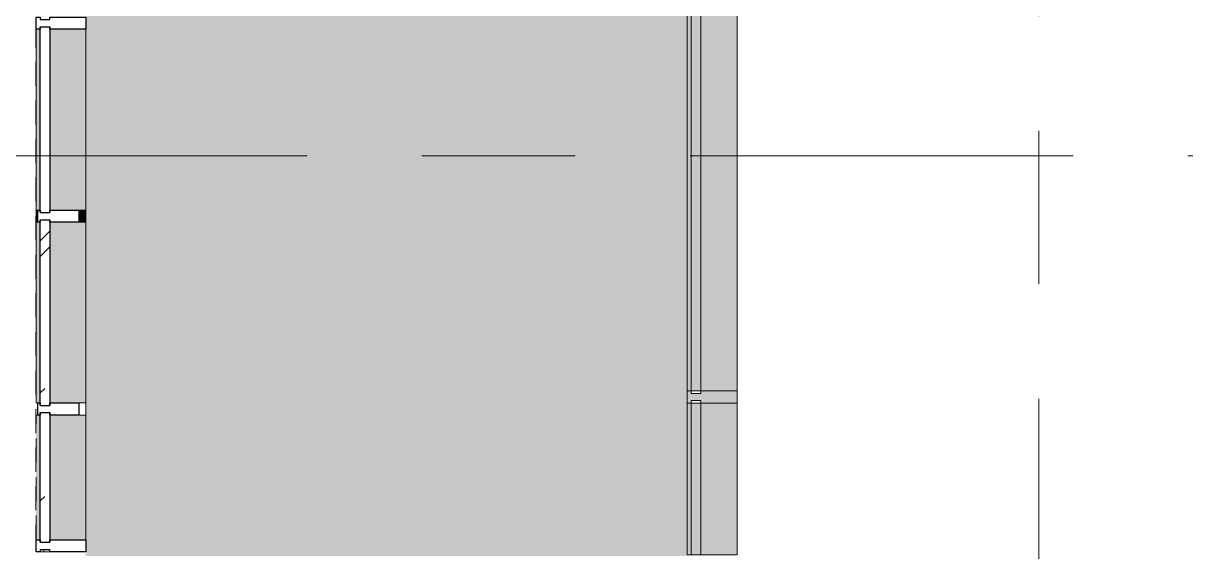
# Model space of a CAD drawing. Header units: millimetres. Extents: x -4196 to 190310, y -8553 to 29000.
# Drawn here: x 3801 to 8620, y 15358 to 17550 of the extents above; entities that cross this region are included whole.
import ezdxf

# ---------------------------------------------------------------- set-up
doc = ezdxf.new("R2010")
doc.units = ezdxf.units.MM
doc.linetypes.add('200_ШТРИХ__ш1_п0_6_', pattern=[160, 100, -60])
doc.linetypes.add('Осевая', pattern=[3175, 635, -476.25, 1587.5, -476.25])
for name, color, linetype, lineweight in [('A-CLNG', 7, 'Continuous', 9), ('A-CLNG-PATT', 7, 'Continuous', 9), ('A-DETL-MBND', 7, '200_ШТРИХ__ш1_п0_6_', 9), ('A-GLAZ-CURT', 7, 'Continuous', 9), ('A-GLAZ-CURT-1', 7, 'Continuous', 25), ('A-GLAZ-CWMG', 7, 'Continuous', 9), ('A-GLAZ-CWMG-1', 7, 'Continuous', 25), ('Оси-2', 7, 'Осевая', 9)]:
    doc.layers.add(name, color=color, linetype=linetype, lineweight=lineweight)

# ---------------------------------------------------------------- blocks, each defined once
blk = doc.blocks.new('Системная панель - Стекло - 40мм-23998915-План потолков с обозначением видов отделки и геометрии 1 этажа в осях 1-12')
at = {"layer": 'A-GLAZ-CURT'}
h = blk.add_hatch(dxfattribs=at)
h.set_pattern_fill('FP_17', color=256, style=0, pattern_type=2)
h.set_pattern_definition([(135, (15566.62, -3971.1), (-282.843, -282.843), [200, -600]), (135, (15666.62, -4171.1), (-282.843, -282.843), [600, -200]), (135, (15766.62, -3771.1), (-282.843, -282.843), [200, -600])])
h.paths.add_polyline_path([(268.5, 0), (268.5, 40), (-268.5, 38.9), (-268.5, 0), (68.2, 0)])
at = {"layer": 'A-GLAZ-CURT-1'}
for p, q in [((-268.5, 40), (268.5, 40)), ((-268.5, 0), (-268.5, 40)), ((268.5, 0), (-268.5, 0)), ((268.5, 0), (268.5, 40))]:
    blk.add_line(p, q, dxfattribs=at)
blk = doc.blocks.new('Прямоугольный импост - Импост структурный с накладкой - 190мм-23998917-План потолков с обозначением видов отделки и геометрии 1 этажа в осях 1-12')
at = {"layer": 'A-GLAZ-CWMG-1'}
for p, q in [((0, 17), (-50, 17)), ((-50, 17), (-50, 0)), ((-50, 0), (-40, 0)), ((-40, 0), (-40, -40)), ((-10, 0), (0, 0)), ((-10, 0), (-10, -40)), ((0, 0), (0, 17)), ((-40, -40), (-50, -40)), ((-50, -40), (-50, -190)), ((0, -40), (-10, -40)), ((0, -190), (0, -40)), ((-50, -190), (0, -190))]:
    blk.add_line(p, q, dxfattribs=at)
blk = doc.blocks.new('Прямоугольный импост - Импост структурный с накладкой - 190мм-23190188-План потолков с обозначением видов отделки и геометрии 1 этажа в осях 1-12')
at = {"layer": 'A-DETL-MBND'}
for points in [[(3861.1, 15408.1), (3871.1, 15408.1), (3871.1, 15925.1), (3854.1, 15925.1), (3854.1, 15408.1)], [(3918.6, 15408.1), (4060, 15408.1), (4060, 15925.1), (3911.1, 15925.1), (3911.1, 15408.1)]]:
    blk.add_hatch(color=256, dxfattribs=at).paths.add_polyline_path(points)
for p, q in [((3854.1, 15925.1), (3861.1, 15925.1)), ((3854.1, 15408.1), (3854.1, 15925.1)), ((4031.1, 15925.1), (4060, 15925.1))]:
    blk.add_line(p, q, dxfattribs=at)
blk = doc.blocks.new('Прямоугольный импост - Импост структурный с накладкой - 190мм-32473987-План потолков с обозначением видов отделки и геометрии 1 этажа в осях 1-12')
at = {"layer": 'A-GLAZ-CWMG'}
for points in [[(6553, 15345), (6570, 15345), (6570, 15975), (6553, 15975), (6553, 15598.4)], [(6570, 15345), (6610, 15345), (6610, 15975), (6570, 15975), (6570, 15598.4)], [(6610, 15345), (6760, 15345), (6760, 15975), (6610, 15975), (6610, 15598.4)]]:
    blk.add_hatch(color=256, dxfattribs=at).paths.add_polyline_path(points)
for p, q in [((6553, 15975), (6570, 15975)), ((6553, 15975), (6553, 15345)), ((6570, 15975), (6610, 15975)), ((6570, 15975), (6570, 15345)), ((6610, 15975), (6760, 15975)), ((6610, 15975), (6610, 15345)), ((6760, 15975), (6760, 15345)), ((6570, 15345), (6553, 15345)), ((6610, 15345), (6570, 15345)), ((6760, 15345), (6610, 15345))]:
    blk.add_line(p, q, dxfattribs=at)
blk = doc.blocks.new('Прямоугольный импост - Импост структурный с накладкой - 190мм-32257697-План потолков с обозначением видов отделки и геометрии 1 этажа в осях 1-12')
at = {"layer": 'A-GLAZ-CWMG'}
for points in [[(6553, 19025), (6570, 19025), (6570, 20725), (6553, 20725), (6553, 19928.8)], [(6570, 19025), (6610, 19025), (6610, 20725), (6570, 20725), (6570, 19928.8)], [(6610, 19025), (6760, 19025), (6760, 20725), (6610, 20725), (6610, 19928.8)]]:
    blk.add_hatch(color=256, dxfattribs=at).paths.add_polyline_path(points)
for p, q in [((6553, 20725), (6570, 20725)), ((6553, 20725), (6553, 19025)), ((6570, 20725), (6610, 20725)), ((6570, 20725), (6570, 19025)), ((6610, 20725), (6760, 20725)), ((6610, 20725), (6610, 19025)), ((6760, 20725), (6760, 19025)), ((6570, 19025), (6553, 19025)), ((6610, 19025), (6570, 19025)), ((6760, 19025), (6610, 19025))]:
    blk.add_line(p, q, dxfattribs=at)
blk = doc.blocks.new('Прямоугольный импост - Импост структурный с накладкой - 190мм-32540737-План потолков с обозначением видов отделки и геометрии 1 этажа в осях 1-12')
at = {"layer": 'A-GLAZ-CWMG'}
blk.add_hatch(color=256, dxfattribs=at).paths.add_polyline_path([(25, -40), (25, -190), (-25, -190), (-25, -40), (-15, -40), (-15, 0), (-25, 0), (-25, 17), (25, 17), (25, 0), (15, 0), (15, -40)])
for p, q in [((-25, 0), (-25, 17)), ((-25, 17), (25, 17)), ((-15, 0), (-25, 0)), ((-15, -40), (-15, 0)), ((15, 0), (15, -40)), ((25, 0), (15, 0)), ((25, 17), (25, 0)), ((-25, -190), (-25, -40)), ((-25, -40), (-15, -40)), ((15, -40), (25, -40)), ((25, -40), (25, -190)), ((25, -190), (-25, -190))]:
    blk.add_line(p, q, dxfattribs=at)
blk = doc.blocks.new('Системная панель - Стекло - 40мм-V36-План потолков с обозначением видов отделки и геометрии 1 этажа в осях 1-12')
at = {"layer": 'A-GLAZ-CURT'}
h = blk.add_hatch(dxfattribs=at)
h.set_pattern_fill('FP_49', color=256, style=0, pattern_type=2)
h.set_pattern_definition([(135, (16250.12, -3971.1), (-282.843, -282.843), [200, -600]), (135, (16350.12, -4171.1), (-282.843, -282.843), [600, -200]), (135, (16450.12, -3771.1), (-282.843, -282.843), [200, -600])])
h.paths.add_polyline_path([(385, 15), (385, 40), (-385, 38.9), (-385, 0), (385, 0)])
at = {"layer": 'A-GLAZ-CURT-1'}
for p, q in [((-385, 40), (385, 40)), ((-385, 0), (-385, 40)), ((385, 0), (-385, 0)), ((385, 0), (385, 40))]:
    blk.add_line(p, q, dxfattribs=at)
blk = doc.blocks.new('Прямоугольный импост - Импост структурный с накладкой - 190мм-23190275-План потолков с обозначением видов отделки и геометрии 1 этажа в осях 1-12')
at = {"layer": 'A-DETL-MBND'}
for points in [[(3861.1, 16725.1), (3861.1, 16750.1), (3854.1, 16750.1), (3854.1, 16725.1)], [(4060, 16725.1), (4060, 16750.1), (4031.1, 16750.1), (4031.1, 16725.1)]]:
    blk.add_hatch(color=256, dxfattribs=at).paths.add_polyline_path(points)
blk.add_line((3854.1, 16725.1), (3854.1, 16750.1), dxfattribs=at)
blk = doc.blocks.new('Прямоугольный импост - Импост структурный с накладкой - 190мм-23186008-План потолков с обозначением видов отделки и геометрии 1 этажа в осях 1-12')
at = {"layer": 'A-GLAZ-CWMG'}
for points in [[(3871.1, 15975.1), (3871.1, 16725.1), (3854.1, 16725.1), (3854.1, 15975.1), (3861.1, 15975.1)], [(4006.1, 15975.1), (4060, 15975.1), (4060, 16725.1), (3911.1, 16725.1), (3911.1, 15975.1)]]:
    blk.add_hatch(color=256, dxfattribs=at).paths.add_polyline_path(points)
for p, q in [((3854.1, 16725.1), (3861.1, 16725.1)), ((3854.1, 16725.1), (3854.1, 15975.1)), ((4031.1, 16725.1), (4060, 16725.1)), ((3861.1, 15975.1), (3854.1, 15975.1)), ((4060, 15975.1), (4031.1, 15975.1))]:
    blk.add_line(p, q, dxfattribs=at)
blk = doc.blocks.new('Прямоугольный импост - Импост структурный с накладкой - 170мм-23186685-План потолков с обозначением видов отделки и геометрии 1 этажа в осях 1-12')
at = {"layer": 'A-DETL-MBND'}
for p, q in [((3853, 27150.1), (3853, 15358.1)), ((3886.1, 15358.1), (3871.1, 15358.1)), ((3886.1, 15358.1), (3886.1, 15368.1)), ((3911.1, 15358.1), (3886.1, 15358.1))]:
    blk.add_line(p, q, dxfattribs=at)
blk = doc.blocks.new('Прямоугольный импост - Импост структурный с накладкой - 170мм-23186686-План потолков с обозначением видов отделки и геометрии 1 этажа в осях 1-12')
at = {"layer": 'A-DETL-MBND'}
blk.add_line((3886.1, 15358.1), (3871.1, 15358.1), dxfattribs=at)
blk = doc.blocks.new('Прямоугольный импост - Импост структурный с накладкой - 170мм-23998906-План потолков с обозначением видов отделки и геометрии 1 этажа в осях 1-12')
at = {"layer": 'A-GLAZ-CWMG-1'}
for p, q in [((25, 10), (-25, 10)), ((-25, 10), (-25, 0)), ((-25, 0), (-15, 0)), ((-15, 0), (-15, -40)), ((15, 0), (25, 0)), ((15, 0), (15, -40)), ((25, 0), (25, 10)), ((-15, -40), (-25, -40)), ((-25, -40), (-25, -160)), ((25, -40), (15, -40)), ((25, -160), (25, -40)), ((-25, -160), (25, -160))]:
    blk.add_line(p, q, dxfattribs=at)
blk = doc.blocks.new('Прямоугольный импост - Импост структурный с накладкой - 170мм-23998905-План потолков с обозначением видов отделки и геометрии 1 этажа в осях 1-12')
at = {"layer": 'A-GLAZ-CWMG-1'}
for p, q in [((25, 10), (-25, 10)), ((-25, 10), (-25, 0)), ((-25, 0), (-15, 0)), ((-15, 0), (-15, -40)), ((15, 0), (25, 0)), ((15, 0), (15, -40)), ((25, 0), (25, 10)), ((-15, -40), (-25, -40)), ((-25, -40), (-25, -160)), ((25, -40), (15, -40)), ((25, -160), (25, -40)), ((-25, -160), (25, -160))]:
    blk.add_line(p, q, dxfattribs=at)
blk = doc.blocks.new('Системная панель - Стекло - 40мм-V62-План потолков с обозначением видов отделки и геометрии 1 этажа в осях 1-12')
at = {"layer": 'A-GLAZ-CURT-1'}
for p, q in [((-385, 40), (385, 40)), ((-385, 0), (-385, 40)), ((385, 0), (-385, 0)), ((385, 0), (385, 40))]:
    blk.add_line(p, q, dxfattribs=at)
blk = doc.blocks.new('Прямоугольный импост - Импост структурный с накладкой - 190мм-V63-План потолков с обозначением видов отделки и геометрии 1 этажа в осях 1-12')
at = {"layer": 'A-DETL-MBND'}
for points in [[(3861.1, 16750.1), (3861.1, 16775.1), (3854.1, 16775.1), (3854.1, 16750.1)], [(4060, 16750.1), (4060, 16775.1), (4031.1, 16775.1), (4031.1, 16750.1)]]:
    blk.add_hatch(color=256, dxfattribs=at).paths.add_polyline_path(points)
blk.add_line((3854.1, 16750.1), (3854.1, 16775.1), dxfattribs=at)
blk = doc.blocks.new('Прямоугольный импост - Импост структурный с накладкой - 190мм-V59-План потолков с обозначением видов отделки и геометрии 1 этажа в осях 1-12')
at = {"layer": 'A-GLAZ-CWMG'}
for points in [[(3871.1, 19975.1), (3871.1, 20725.1), (3854.1, 20725.1), (3854.1, 19975.1), (3861.1, 19975.1)], [(4006.1, 19975.1), (4060, 19975.1), (4060, 20725.1), (3911.1, 20725), (3911.1, 19975.1)]]:
    blk.add_hatch(color=256, dxfattribs=at).paths.add_polyline_path(points)
for p, q in [((3854.1, 20725.1), (3854.1, 19975.1)), ((3861.1, 19975.1), (3854.1, 19975.1)), ((4060, 19975.1), (4031.1, 19975.1))]:
    blk.add_line(p, q, dxfattribs=at)
blk = doc.blocks.new('Прямоугольный импост - Импост структурный с накладкой - 190мм-23998907-План потолков с обозначением видов отделки и геометрии 1 этажа в осях 1-12')
at = {"layer": 'A-GLAZ-CWMG-1'}
for p, q in [((25, 17), (-25, 17)), ((-25, 17), (-25, 0)), ((-25, 0), (-15, 0)), ((-15, 0), (-15, -40)), ((15, 0), (25, 0)), ((15, 0), (15, -40)), ((25, 0), (25, 17)), ((-15, -40), (-25, -40)), ((-25, -40), (-25, -190)), ((25, -40), (15, -40)), ((25, -190), (25, -40)), ((-25, -190), (25, -190))]:
    blk.add_line(p, q, dxfattribs=at)

msp = doc.modelspace()

# ---------------------------------------------------------------- hatches: boundary and pattern name
at = {"layer": 'A-CLNG-PATT'}
msp.add_hatch(color=256, dxfattribs=at).paths.add_polyline_path([(4834.8, 15340), (6553, 15340), (6553, 20725), (4060, 20725), (4060, 18470.3), (4680, 18469.2), (4680, 17830), (4060, 17830), (4060, 15340), (4660, 15340)])

# ---------------------------------------------------------------- linework, layer by layer
at = {"layer": 'A-CLNG'}
msp.add_line((4060, 17525.4), (4060, 15408), dxfattribs=at)
at = {"layer": 'Оси-2'}
for p, q in [((8010, 593.7), (8010, 24898.1)), ((-896.3, 17000), (35990, 17000))]:
    msp.add_line(p, q, dxfattribs=at)

# ---------------------------------------------------------------- block references
at = {"layer": 'A-DETL-MBND'}
for name in ['Прямоугольный импост - Импост структурный с накладкой - 170мм-23186685-План потолков с обозначением видов отделки и геометрии 1 этажа в осях 1-12', 'Прямоугольный импост - Импост структурный с накладкой - 170мм-23186686-План потолков с обозначением видов отделки и геометрии 1 этажа в осях 1-12', 'Прямоугольный импост - Импост структурный с накладкой - 190мм-V63-План потолков с обозначением видов отделки и геометрии 1 этажа в осях 1-12', 'Прямоугольный импост - Импост структурный с накладкой - 190мм-23190275-План потолков с обозначением видов отделки и геометрии 1 этажа в осях 1-12', 'Прямоугольный импост - Импост структурный с накладкой - 190мм-23190188-План потолков с обозначением видов отделки и геометрии 1 этажа в осях 1-12']:
    msp.add_blockref(name, (0, 0), dxfattribs=at)
at = {"layer": 'A-GLAZ-CURT-1', "rotation": 269.9999999999999}
for name, p in [('Системная панель - Стекло - 40мм-V62-План потолков с обозначением видов отделки и геометрии 1 этажа в осях 1-12', (3871.1, 17150.1)), ('Системная панель - Стекло - 40мм-V36-План потолков с обозначением видов отделки и геометрии 1 этажа в осях 1-12', (3871.1, 16350.1)), ('Системная панель - Стекло - 40мм-23998915-План потолков с обозначением видов отделки и геометрии 1 этажа в осях 1-12', (3871.1, 15666.6))]:
    msp.add_blockref(name, p, dxfattribs=at)
at = {"layer": 'A-GLAZ-CWMG'}
for name, p in [('Прямоугольный импост - Импост структурный с накладкой - 190мм-32257697-План потолков с обозначением видов отделки и геометрии 1 этажа в осях 1-12', (0, -3000)), ('Прямоугольный импост - Импост структурный с накладкой - 190мм-V59-План потолков с обозначением видов отделки и геометрии 1 этажа в осях 1-12', (0, -3200)), ('Прямоугольный импост - Импост структурный с накладкой - 190мм-23186008-План потолков с обозначением видов отделки и геометрии 1 этажа в осях 1-12', (0, 0)), ('Прямоугольный импост - Импост структурный с накладкой - 190мм-32473987-План потолков с обозначением видов отделки и геометрии 1 этажа в осях 1-12', (0, 0))]:
    msp.add_blockref(name, p, dxfattribs=at)
at = {"layer": 'A-GLAZ-CWMG', "extrusion": (0, 0, -1), "rotation": 270.0000000000001}
msp.add_blockref('Прямоугольный импост - Импост структурный с накладкой - 190мм-32540737-План потолков с обозначением видов отделки и геометрии 1 этажа в осях 1-12', (-6570, 16000), dxfattribs=at)
at = {"layer": 'A-GLAZ-CWMG-1', "extrusion": (0, 0, -1), "rotation": 270.0000000000001}
for name, p in [('Прямоугольный импост - Импост структурный с накладкой - 190мм-23998907-План потолков с обозначением видов отделки и геометрии 1 этажа в осях 1-12', (-3871.1, 17550.1)), ('Прямоугольный импост - Импост структурный с накладкой - 170мм-23998905-План потолков с обозначением видов отделки и геометрии 1 этажа в осях 1-12', (-3871.1, 16750.1)), ('Прямоугольный импост - Импост структурный с накладкой - 170мм-23998906-План потолков с обозначением видов отделки и геометрии 1 этажа в осях 1-12', (-3871.1, 15950.1)), ('Прямоугольный импост - Импост структурный с накладкой - 190мм-23998917-План потолков с обозначением видов отделки и геометрии 1 этажа в осях 1-12', (-3871.1, 15358.1))]:
    msp.add_blockref(name, p, dxfattribs=at)

doc.saveas('drawing.dxf')
